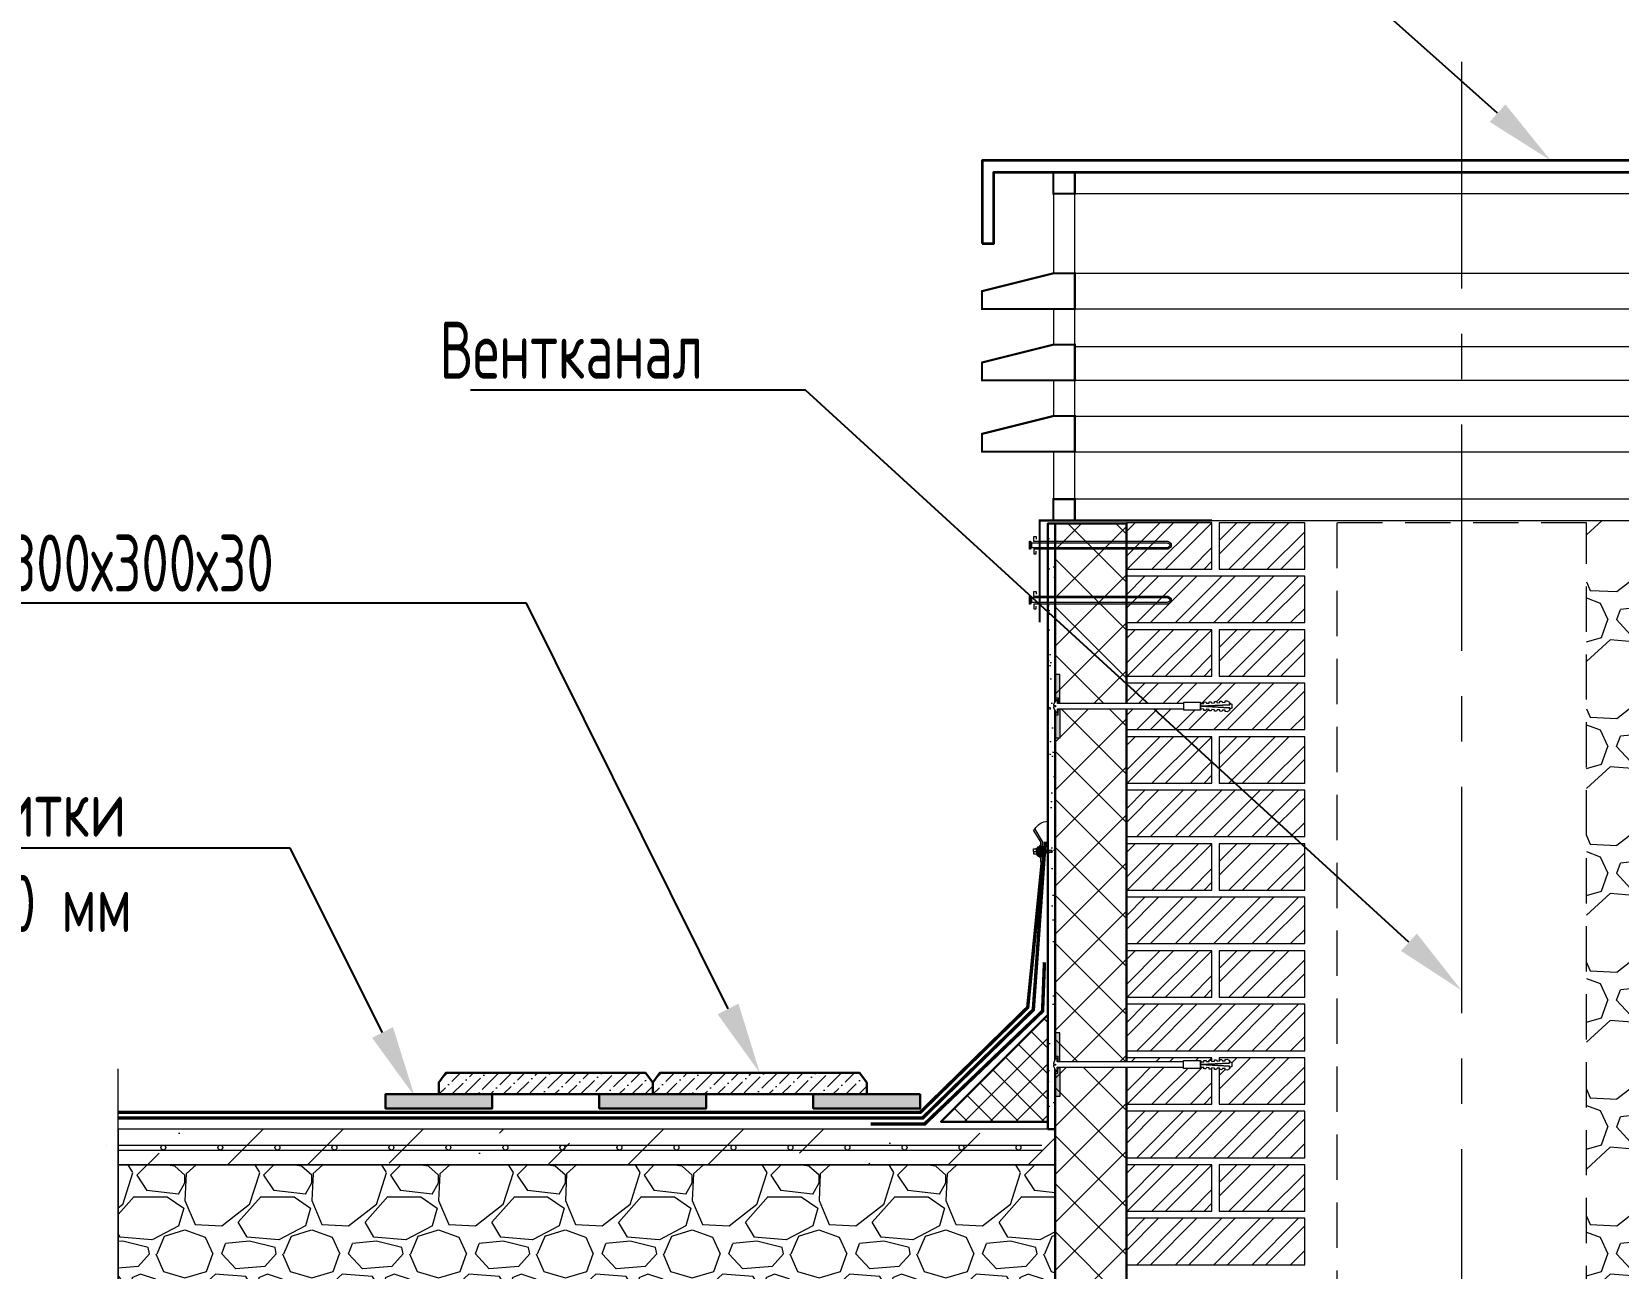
# Model space of a CAD drawing. Header units: millimetres. Extents: x -136099598 to 11807193, y 0 to 779331.
# Drawn here: x 837713 to 839937, y 372612 to 374345 of the extents above; entities that cross this region are included whole.
import ezdxf
from ezdxf import colors
from ezdxf.entities.mleader import LeaderData, LeaderLine
from ezdxf.math import Vec2, Vec3

# ---------------------------------------------------------------- set-up
doc = ezdxf.new("R2010")
doc.units = ezdxf.units.MM
doc.header["$MEASUREMENT"] = 0
doc.set_wipeout_variables(frame=1)
for name, pattern in [('DASHED2', [9.525, 6.35, -3.175]), ('HIDDEN', [6, 4, -2]), ('осеваяX2', [101.6, 63.5, -12.7, 12.7, -12.7])]:
    doc.linetypes.add(name, pattern=pattern)
doc.layers.get('0').update_dxf_attribs({"color": 250, "lineweight": 9})
for name, color, linetype, lineweight in [('_0', 250, 'Continuous', 9), ('TN-ГИДРОИЗОЛЯЦИЯ БИТУМАЯ ВЕРХНЯЯ', 32, 'Continuous', 15), ('TN-МЕТАЛЛ КОНСТРУКЦИИ', 162, 'Continuous', 35), ('АР_Тонкие', 250, 'Continuous', 5), ('Контуры', 7, 'Continuous', 9), ('Штриховка в сечении', 7, 'Continuous', 18)]:
    doc.layers.add(name, color=color, linetype=linetype, lineweight=lineweight)
doc.layers.add('ТХ', color=7, linetype='Continuous')
doc.styles.add('ISOCPEUR', font='isocpeur.ttf', dxfattribs={"width": 0.7})
pattern_1 = [(228.0127875, (445294.208, 4078516.236), (-1422.40000011, -1600.1999999), [23.920501, -2368.133855]), (184.969741, (445278.206, 4078498.456), (2133.599999156, 177.800010129), [41.04833, -4063.7834225]), (132.5104471, (445237.312, 4078494.9), (1778.00000075, -1955.799999317), [28.943706, -2865.430596]), (267.273689, (445167.97, 4078450.45), (177.800000372, 3555.999999981), [37.380316, -3700.65062]), (292.83365418, (445166.192, 4078413.112), (-889.000000074, 2133.599999969), [36.654359, -3628.786542]), (357.273689, (445180.416, 4078379.33), (-3555.999999981, 177.800000372), [37.380316, -3700.65062]), (37.69424047, (445217.754, 4078377.552), (-2311.399999898, -1778.000000133), [49.433556, -4893.918072]), (72.25532837, (445256.87, 4078407.778), (1244.600000335, 3911.599999894), [46.670366, -4620.367962]), (121.42956562, (445271.094, 4078452.228), (-1422.400000202, 2311.399999876), [37.50691, -3713.188199]), (175.2363583, (445251.536, 4078484.232), (1955.79999997, -177.80000031), [42.81993, -2098.1755865]), (222.3974378, (445208.864, 4078487.788), (-2133.599999932, -1955.8000000745), [55.375454, -5482.174076]), (138.81407483, (445343.992, 4078448.672), (-1244.599999925, 1066.80000009), [18.900318, -1871.139608]), (171.4692344, (445329.768, 4078461.118), (2311.400000062, -355.599999597), [35.957739, -3559.82473]), (225, (445294.21, 4078466.45), (-2e-14, -177.8), [25.144654, -226.302518]), (203.1985905, (445281.762, 4078487.788), (889.00000002, 355.59999994), [13.540892, -1340.543566]), (291.8014095, (445269.316, 4078482.454), (-177.80000004, 533.4), [19.149593, -938.332709]), (30.9637565, (445276.428, 4078464.674), (533.40000001, 355.59999998), [31.102376, -1005.640871]), (161.5650512, (445303.1, 4078480.676), (355.6, -177.8), [22.4901, -539.762868]), (16.38954033, (445166.192, 4078482.454), (1778, 533.4), [31.50616, -3119.117867]), (70.34617594, (445196.418, 4078491.344), (-711.200000065, -1955.799999977), [26.431926, -2616.7550975]), (293.1985905, (445303.098, 4078516.236), (-355.59999994, 889.00000002), [27.081607, -1327.002851]), (343.61045967, (445313.766, 4078491.344), (-1778.000000037, 533.399999876), [31.50616, -3119.117867]), (339.4439548, (445166.192, 4078372.218), (-889, 355.6), [30.382464, -1488.741402]), (294.7751406, (445194.64, 4078361.55), (-889.00000106, 1955.79999952), [25.457048, -2520.251537]), (66.8014095, (445304.876, 4078338.436), (355.59999994, 889.00000002), [27.081607, -1327.002851]), (17.35402464, (445315.544, 4078363.328), (-2311.399999954, -711.20000015), [29.804792, -2950.666319]), (69.4439548, (445217.754, 4078338.436), (-355.60000001, -889), [15.191232, -1503.932634]), (101.3099325, (445294.208, 4078338.436), (-177.8, 711.2), [9.066022, -897.5396475]), (165.9637565, (445292.43, 4078347.326), (533.4, -177.8), [36.654359, -696.433821]), (186.00900596, (445256.87, 4078356.216), (1777.99999999, 177.800000093), [33.96869, -3362.8955404]), (303.6900675, (445276.43, 4078448.67), (-177.8, 355.6), [25.642672, -615.424345]), (353.1572266, (445290.652, 4078427.336), (3022.600000019, -355.599999842), [44.768973, -4432.1206346]), (60.9453959, (445335.102, 4078422.002), (-711.20000002, -1244.59999999), [18.305577, -1812.257462]), (90, (445344, 4078438), (-177.8, 177.8), [10.668, -167.132]), (120.25643716, (445253.314, 4078361.55), (711.199999913, -1244.60000005), [24.700687, -2445.375854]), (48.0127875, (445240.868, 4078382.886), (1422.400000117, 1600.199999896), [47.841002, -2344.213354]), (0, (445272.87, 4078418.45), (177.8, 177.8), [46.228, -131.572]), (325.3048465, (445319.1, 4078418.446), (1778.000000674, -1244.599999038), [28.112669, -2783.152171]), (254.0546041, (445342.214, 4078402.444), (-177.79999999, -711.2), [25.888036, -1268.515503]), (207.64597536, (445335.102, 4078377.552), (-3378.200000124, -1777.999999764), [42.150157, -4172.87251]), (175.42607874, (445297.764, 4078357.994), (-2311.4, 177.8), [44.592062, -4414.609252])]
pattern_2 = [(45, (894954.603, 627489.98), (-26.9407684, 26.9407684), []), (45, (894954.603, 627509.03), (-26.9407684, 26.9407684), [])]
pattern_3 = [(45, (894954.603, 627639.98), (-26.9407684, 26.9407684), []), (45, (894954.603, 627659.03), (-26.9407684, 26.9407684), [])]
pattern_4 = [(45, (894954.603, 627789.98), (-26.9407684, 26.9407684), []), (45, (894954.603, 627809.03), (-26.9407684, 26.9407684), [])]
pattern_5 = [(45, (894954.603, 627939.98), (-26.9407684, 26.9407684), []), (45, (894954.603, 627959.03), (-26.9407684, 26.9407684), [])]
pattern_6 = [(45, (894954.603, 628089.98), (-26.9407684, 26.9407684), []), (45, (894954.603, 628109.03), (-26.9407684, 26.9407684), [])]
pattern_7 = [(45, (894954.603, 628239.98), (-26.9407684, 26.9407684), []), (45, (894954.603, 628259.03), (-26.9407684, 26.9407684), [])]
pattern_8 = [(45, (894954.603, 628389.98), (-26.9407684, 26.9407684), []), (45, (894954.603, 628409.03), (-26.9407684, 26.9407684), [])]

# ---------------------------------------------------------------- blocks, each defined once
blk = doc.blocks.new('*U1447')
blk.add_circle((0, 0), 3.45)
blk = doc.blocks.new('*U1446')
at = {"color": 0, "linetype": 'ByBlock', "lineweight": -2, "transparency": 16777216}
for p in [(0, 0), (79.9, 0), (159.9, 0), (239.8, 0), (319.7, 0), (399.6, 0), (479.6, 0), (559.5, 0), (639.4, 0)]:
    blk.add_blockref('*U1447', p, dxfattribs=at)
blk = doc.blocks.new('*U1449')
blk.add_circle((0, 0), 3.45)
blk = doc.blocks.new('*U1448')
at = {"color": 0, "linetype": 'ByBlock', "lineweight": -2, "transparency": 16777216}
for p in [(0, 0), (79.9, 0), (159.9, 0), (239.8, 0), (319.7, 0), (399.6, 0), (479.6, 0), (559.5, 0), (639.4, 0)]:
    blk.add_blockref('*U1449', p, dxfattribs=at)
blk = doc.blocks.new('УЗЕЛ общий')
at = {"layer": 'АР_Тонкие'}
ml = blk.add_multileader_mtext('Standard', dxfattribs=at)
ml.set_content('\\pxsm1,ql;Герметик', color=256, style='ISOCPEUR')
ml.set_leader_properties()
ml.build(insert=Vec2(0, 0))
ml.multileader.update_dxf_attribs({"text_left_attachment_type": 6, "text_right_attachment_type": 6, "dogleg_length": 100, "arrow_head_size": 13.71})
ctx = ml.context
ctx.base_point, ctx.char_height, ctx.arrow_head_size, ctx.landing_gap_size, ctx.plane_origin, ctx.plane_x_axis = Vec3(513.93, -789.01), 13.7109, 13.71, 1.37, Vec3(-822.15, -1577.03), Vec3(-1, 0)
ctx.left_attachment, ctx.right_attachment = 6, 6
notes = []
notes.append((ctx, [(1, (1, 1, 0), (519.42, -789.01), (-1, 0), 5.48, [(0, [(567.76, -890.5)], 0, [])])]))
ctx.mtext.insert, ctx.mtext.width, ctx.mtext.defined_height, ctx.mtext.flow_direction = Vec3(457.85, -771.19), 269.5573, 36.25, 5
ml = blk.add_multileader_mtext('Standard', dxfattribs=at)
ml.set_content('\\pxsm1,ql;Монтажная пена', color=256, style='ISOCPEUR')
ml.set_leader_properties()
ml.build(insert=Vec2(0, 0))
ml.multileader.update_dxf_attribs({"text_left_attachment_type": 6, "text_right_attachment_type": 6, "dogleg_length": 100, "arrow_head_size": 13.71})
ctx = ml.context
ctx.base_point, ctx.char_height, ctx.arrow_head_size, ctx.landing_gap_size, ctx.plane_origin, ctx.plane_x_axis = Vec3(510.29, -833.96), 13.7109, 13.71, 1.37, Vec3(-840.83, -1608.73), Vec3(-1, 0)
ctx.left_attachment, ctx.right_attachment = 6, 6
notes.append((ctx, [(1, (1, 1, 0), (515.78, -833.96), (-1, 0), 5.48, [(0, [(571.2, -930.36)], 0, [])])]))
ctx.mtext.insert, ctx.mtext.width, ctx.mtext.defined_height, ctx.mtext.flow_direction = Vec3(409.11, -817.51), 269.5573, 36.25, 5
ml = blk.add_multileader_mtext('Standard', dxfattribs=at)
ml.set_content('\\pxsm1,ql;Подоконная доска', color=256, style='ISOCPEUR')
ml.set_leader_properties()
ml.build(insert=Vec2(0, 0))
ml.multileader.update_dxf_attribs({"text_left_attachment_type": 6, "text_right_attachment_type": 6, "dogleg_length": 100, "arrow_head_size": 13.71})
ctx = ml.context
ctx.base_point, ctx.char_height, ctx.arrow_head_size, ctx.landing_gap_size, ctx.plane_origin, ctx.plane_x_axis = Vec3(296.69, -851.83), 13.7109, 13.71, 1.37, Vec3(-907.95, -1631.45), Vec3(-1, 0)
ctx.left_attachment, ctx.right_attachment = 6, 6
notes.append((ctx, [(1, (1, 1, 0), (302.17, -851.83), (-1, 0), 5.48, [(0, [(457.85, -895.69)], 0, [])])]))
ctx.mtext.insert, ctx.mtext.width, ctx.mtext.defined_height, ctx.mtext.flow_direction = Vec3(188.78, -835.38), 269.5573, 36.25, 5
for ctx, leaders in notes:
    for number, flags, end, landing, length, lines in leaders:
        leader = LeaderData()
        leader.index, (leader.has_last_leader_line, leader.has_dogleg_vector, leader.attachment_direction) = number, flags
        leader.last_leader_point, leader.dogleg_vector, leader.dogleg_length = Vec3(end), Vec3(landing), length
        for number, points, colour, breaks in lines:
            line = LeaderLine()
            line.index, line.vertices, line.color, line.breaks = number, Vec3.list(points), colors.encode_raw_color(colour), breaks
            leader.lines.append(line)
        ctx.leaders.append(leader)

msp = doc.modelspace()

# ---------------------------------------------------------------- hatches: boundary and pattern name
h = msp.add_hatch()
h.set_pattern_fill('NET', color=256, scale=15, angle=45)
h.set_pattern_definition([(45, (445166.19, 4078338.436), (-33.67596045, 33.67596045), []), (135, (445166.19, 4078338.436), (-33.67596045, -33.67596045), [])])
h.paths.add_polyline_path([(839247.515, 372306.687), (839247.515, 373655.769), (839147.515, 373655.769), (839147.515, 372306.687)])
h = msp.add_hatch()
h.set_pattern_fill('STEEL', color=256, scale=12)
h.set_pattern_definition(pattern_8)
h.paths.add_polyline_path([(839367.515, 373591.687), (839367.515, 373656.687), (839247.515, 373656.687), (839247.515, 373591.687)])
h = msp.add_hatch()
h.set_pattern_fill('STEEL', color=256, scale=12)
h.set_pattern_definition(pattern_8)
h.paths.add_polyline_path([(839497.515, 373591.687), (839497.515, 373656.687), (839377.515, 373656.687), (839377.515, 373591.687)])
h = msp.add_hatch()
h.set_pattern_fill('STEEL', color=256, scale=12)
h.set_pattern_definition([(45, (894954.603, 628389.98), (-26.9407684, 26.9407684), []), (45, (894954.603, 628409.03), (-26.9407684, 26.9407684), [])])
h.paths.add_polyline_path([(839497.515, 373516.687), (839497.515, 373581.687), (839247.515, 373581.687), (839247.515, 373516.687)])
h = msp.add_hatch()
h.set_pattern_fill('STEEL', color=256, scale=12)
h.set_pattern_definition(pattern_7)
h.paths.add_polyline_path([(839367.515, 373441.687), (839367.515, 373506.687), (839247.515, 373506.687), (839247.515, 373441.687)])
h = msp.add_hatch()
h.set_pattern_fill('STEEL', color=256, scale=12)
h.set_pattern_definition(pattern_7)
h.paths.add_polyline_path([(839497.515, 373441.687), (839497.515, 373506.687), (839377.515, 373506.687), (839377.515, 373441.687)])
h = msp.add_hatch()
h.set_pattern_fill('STEEL', color=256, scale=12)
h.set_pattern_definition([(45, (894954.603, 628239.98), (-26.9407684, 26.9407684), []), (45, (894954.603, 628259.03), (-26.9407684, 26.9407684), [])])
h.paths.add_polyline_path([(839497.515, 373366.687), (839497.515, 373431.687), (839247.515, 373431.687), (839247.515, 373366.687)])
h = msp.add_hatch()
h.set_pattern_fill('STEEL', color=256, scale=12)
h.set_pattern_definition(pattern_6)
h.paths.add_polyline_path([(839367.515, 373291.687), (839367.515, 373356.687), (839247.515, 373356.687), (839247.515, 373291.687)])
h = msp.add_hatch()
h.set_pattern_fill('STEEL', color=256, scale=12)
h.set_pattern_definition(pattern_6)
h.paths.add_polyline_path([(839497.515, 373291.687), (839497.515, 373356.687), (839377.515, 373356.687), (839377.515, 373291.687)])
h = msp.add_hatch()
h.set_pattern_fill('STEEL', color=256, scale=12)
h.set_pattern_definition([(45, (894954.603, 628089.98), (-26.9407684, 26.9407684), []), (45, (894954.603, 628109.03), (-26.9407684, 26.9407684), [])])
h.paths.add_polyline_path([(839497.515, 373216.687), (839497.515, 373281.687), (839247.515, 373281.687), (839247.515, 373216.687)])
h = msp.add_hatch()
h.set_pattern_fill('STEEL', color=256, scale=12)
h.set_pattern_definition(pattern_5)
h.paths.add_polyline_path([(839367.515, 373141.687), (839367.515, 373206.687), (839247.515, 373206.687), (839247.515, 373141.687)])
h = msp.add_hatch()
h.set_pattern_fill('STEEL', color=256, scale=12)
h.set_pattern_definition(pattern_5)
h.paths.add_polyline_path([(839497.515, 373141.687), (839497.515, 373206.687), (839377.515, 373206.687), (839377.515, 373141.687)])
h = msp.add_hatch()
h.set_pattern_fill('STEEL', color=256, scale=12)
h.set_pattern_definition([(45, (894954.603, 627939.98), (-26.9407684, 26.9407684), []), (45, (894954.603, 627959.03), (-26.9407684, 26.9407684), [])])
h.paths.add_polyline_path([(839497.515, 373066.687), (839497.515, 373131.687), (839247.515, 373131.687), (839247.515, 373066.687)])
h = msp.add_hatch()
h.set_pattern_fill('STEEL', color=256, scale=12)
h.set_pattern_definition(pattern_4)
h.paths.add_polyline_path([(839367.515, 372991.687), (839367.515, 373056.687), (839247.515, 373056.687), (839247.515, 372991.687)])
h = msp.add_hatch()
h.set_pattern_fill('STEEL', color=256, scale=12)
h.set_pattern_definition(pattern_4)
h.paths.add_polyline_path([(839497.515, 372991.687), (839497.515, 373056.687), (839377.515, 373056.687), (839377.515, 372991.687)])
h = msp.add_hatch()
h.set_pattern_fill('STEEL', color=256, scale=12)
h.set_pattern_definition([(45, (894954.603, 627789.98), (-26.9407684, 26.9407684), []), (45, (894954.603, 627809.03), (-26.9407684, 26.9407684), [])])
h.paths.add_polyline_path([(839497.515, 372916.687), (839497.515, 372981.687), (839247.515, 372981.687), (839247.515, 372916.687)])
h = msp.add_hatch()
h.set_pattern_fill('ANSI37', color=256, scale=8, style=0)
h.set_pattern_definition([(45, (681167.69, 278580.59), (-17.9605122, 17.9605122), []), (135, (681167.69, 278580.59), (-17.9605122, -17.9605122), [])])
h.paths.add_polyline_path([(838987.511, 372816.98), (839137.511, 372966.98), (839137.511, 372816.98)])
h = msp.add_hatch()
h.set_pattern_fill('STEEL', color=256, scale=12)
h.set_pattern_definition(pattern_3)
h.paths.add_polyline_path([(839367.515, 372841.687), (839367.515, 372906.687), (839247.515, 372906.687), (839247.515, 372841.687)])
h = msp.add_hatch()
h.set_pattern_fill('STEEL', color=256, scale=12)
h.set_pattern_definition(pattern_3)
h.paths.add_polyline_path([(839497.515, 372841.687), (839497.515, 372906.687), (839377.515, 372906.687), (839377.515, 372841.687)])
h = msp.add_hatch()
h.set_pattern_fill('ANSI36', color=256, scale=4, angle=359.763727)
h.set_pattern_definition([(44.763727, (888697.783, 620756.442), (6.8369733, 24.6677202), [31.75, -6.35, 0, -6.35])])
h.paths.add_polyline_path([(838583.494, 372872.294), (838573.494, 372885.635), (838293.494, 372885.635), (838283.494, 372872.294), (838283.494, 372855.635), (838583.494, 372855.635)])
h = msp.add_hatch()
h.set_pattern_fill('ANSI36', color=256, scale=4, angle=359.763727)
h.set_pattern_definition([(44.763727, (888997.783, 620756.442), (6.8369733, 24.6677202), [31.75, -6.35, 0, -6.35])])
h.paths.add_polyline_path([(838883.494, 372872.294), (838873.494, 372885.635), (838593.494, 372885.635), (838583.494, 372872.294), (838583.494, 372855.635), (838883.494, 372855.635)])
h = msp.add_hatch(color=253)
h.dxf.hatch_style = 1
h.paths.add_polyline_path([(838208.494, 372855.635), (838208.494, 372835.635), (838358.494, 372835.635), (838358.494, 372855.635)])
h = msp.add_hatch(color=253)
h.dxf.hatch_style = 1
h.paths.add_polyline_path([(838508.494, 372855.635), (838508.494, 372835.635), (838658.494, 372835.635), (838658.494, 372855.635)])
h = msp.add_hatch(color=253)
h.dxf.hatch_style = 1
h.paths.add_polyline_path([(838808.494, 372855.635), (838808.494, 372835.635), (838958.494, 372835.635), (838958.494, 372855.635)])
h = msp.add_hatch()
h.set_pattern_fill('STEEL', color=256, scale=12)
h.set_pattern_definition([(45, (894954.603, 627639.98), (-26.9407684, 26.9407684), []), (45, (894954.603, 627659.03), (-26.9407684, 26.9407684), [])])
h.paths.add_polyline_path([(839497.515, 372766.687), (839497.515, 372831.687), (839247.515, 372831.687), (839247.515, 372766.687)])
h = msp.add_hatch()
h.set_pattern_fill('STEEL', color=256, scale=12)
h.set_pattern_definition(pattern_2)
h.paths.add_polyline_path([(839367.515, 372691.687), (839367.515, 372756.687), (839247.515, 372756.687), (839247.515, 372691.687)])
h = msp.add_hatch()
h.set_pattern_fill('STEEL', color=256, scale=12)
h.set_pattern_definition(pattern_2)
h.paths.add_polyline_path([(839497.515, 372691.687), (839497.515, 372756.687), (839377.515, 372756.687), (839377.515, 372691.687)])
h = msp.add_hatch()
h.set_pattern_fill('STEEL', color=256, scale=12)
h.set_pattern_definition(pattern_2)
h.paths.add_polyline_path([(839497.515, 372616.687), (839497.515, 372681.687), (839247.515, 372681.687), (839247.515, 372616.687)])
at = {"layer": 'Штриховка в сечении', "ltscale": 3, "transparency": 33554636}
h = msp.add_hatch(dxfattribs=at)
h.set_pattern_fill('AR-SAND', color=256, scale=0.7)
h.set_pattern_definition([(37.5, (231421.297, 359125.962), (-1.1200219, 34.2589266), [0, -27.0256, 0, -30.226, 0, -28.8925]), (7.5, (231421.297, 359125.96), (31.4666298, 50.177757), [0, -14.5796, 0, -24.3586, 0, -9.3345]), (327.5, (231399.428, 359125.962), (55.3694659, 0.100603), [0, -8.89, 0, -32.004, 0, -41.783]), (317.5, (231399.43, 359125.96), (53.4489517, 15.6050526), [0, -4.445, 0, -20.9804, 0, -24.003])])
h.paths.add_polyline_path([(839137.515, 373655.769), (839137.515, 372806.687), (839147.515, 372806.687), (839147.515, 373655.769)])
at = {"layer": 'Штриховка в сечении', "lineweight": 5, "transparency": 33554636}
h = msp.add_hatch(dxfattribs=at)
h.set_pattern_fill('GRAVEL', color=256, scale=7)
h.set_pattern_definition(pattern_1)
h.paths.add_polyline_path([(839892.559, 372306.687), (840290.434, 372306.687), (840290.434, 373659.768), (839892.559, 373659.768)])
at = {"layer": 'Штриховка в сечении', "transparency": 33554636}
h = msp.add_hatch(dxfattribs=at)
h.set_pattern_fill('ANSI36', color=256, scale=25)
h.set_pattern_definition([(45, (818387.24, 476073.98), (42.09495, 154.34815), [198.4375, -39.6875, 0, -39.6875])])
h.paths.add_polyline_path([(839147.515, 372756.687), (839147.515, 372806.687), (837834.119, 372806.687), (837834.119, 372756.687)])
at = {"layer": 'Штриховка в сечении', "lineweight": 5, "transparency": 33554636}
h = msp.add_hatch(dxfattribs=at)
h.set_pattern_fill('GRAVEL', color=256, scale=7)
h.set_pattern_definition(pattern_1)
h.paths.add_polyline_path([(839147.515, 372556.687), (839147.515, 372756.687), (837834.119, 372756.687), (837834.119, 372556.687)])

# ---------------------------------------------------------------- linework, layer by layer
for p, q in [((839112.826, 373630.795), (839112.826, 373619.595)), ((839112.826, 373553.848), (839112.826, 373542.648)), ((839122.318, 373199.396), (839123.324, 373202.646)), ((839123.824, 373202.646), (839123.324, 373202.646)), ((839123.324, 373202.646), (839123.324, 373189.146)), ((839123.824, 373202.646), (839123.824, 373189.146)), ((839123.824, 373202.446), (839125.824, 373202.446)), ((839123.824, 373202.446), (839125.824, 373202.446)), ((839125.824, 373203.586), (839125.824, 373188.207)), ((839127.48, 373203.6), (839127.48, 373188.221)), ((839117.324, 373195.896), (839117.324, 373199.396)), ((839117.324, 373199.396), (839121.324, 373199.396)), ((839117.324, 373195.896), (839117.324, 373192.396)), ((839117.324, 373195.896), (839121.324, 373195.896)), ((839117.324, 373192.396), (839120.408, 373192.396)), ((839117.324, 373192.396), (839121.324, 373192.396)), ((839117.324, 373192.396), (839121.324, 373192.396)), ((839121.324, 373195.896), (839121.324, 373200.396)), ((839121.324, 373200.396), (839122.322, 373200.396)), ((839121.324, 373195.896), (839121.324, 373191.396)), ((839121.324, 373191.396), (839122.285, 373191.392)), ((839122.324, 373200.396), (839122.284, 373191.392)), ((839122.289, 373192.396), (839123.324, 373189.146)), ((839123.824, 373189.146), (839123.324, 373189.146)), ((839123.824, 373189.346), (839125.824, 373189.346)), ((839128.546, 373197.396), (839127.48, 373197.396)), ((839127.827, 373194.396), (839127.48, 373194.396)), ((839129.442, 373198.292), (839127.827, 373193.505)), ((839128.546, 373197.396), (839127.827, 373194.396)), ((839127.827, 373193.505), (839128.718, 373194.396)), ((839127.827, 373193.505), (839127.827, 373194.396)), ((839129.442, 373198.292), (839128.546, 373197.396)), ((839129.442, 373197.396), (839128.718, 373194.396)), ((839130.027, 373194.396), (839128.718, 373194.396)), ((839129.442, 373198.292), (839129.442, 373197.396)), ((839130.746, 373197.396), (839129.442, 373197.396)), ((839131.642, 373198.292), (839130.027, 373193.505)), ((839130.746, 373197.396), (839130.027, 373194.396)), ((839130.027, 373193.505), (839130.918, 373194.396)), ((839130.027, 373193.505), (839130.027, 373194.396)), ((839131.642, 373198.292), (839130.746, 373197.396)), ((839131.642, 373197.396), (839130.918, 373194.396)), ((839132.227, 373194.396), (839130.918, 373194.396)), ((839131.642, 373198.292), (839131.642, 373197.396)), ((839132.946, 373197.396), (839131.642, 373197.396)), ((839133.842, 373198.292), (839132.227, 373193.505)), ((839132.946, 373197.396), (839132.227, 373194.396)), ((839132.227, 373193.505), (839133.118, 373194.396)), ((839132.227, 373193.505), (839132.227, 373194.396)), ((839133.842, 373198.292), (839132.946, 373197.396)), ((839133.842, 373197.396), (839133.118, 373194.396)), ((839134.427, 373194.396), (839133.118, 373194.396)), ((839133.842, 373198.292), (839133.842, 373197.396)), ((839135.146, 373197.396), (839133.842, 373197.396)), ((839136.042, 373198.292), (839134.427, 373193.505)), ((839135.146, 373197.396), (839134.427, 373194.396)), ((839134.427, 373193.505), (839135.318, 373194.396)), ((839134.427, 373193.505), (839134.427, 373194.396)), ((839136.042, 373198.292), (839135.146, 373197.396)), ((839136.042, 373197.396), (839135.318, 373194.396)), ((839136.627, 373194.396), (839135.318, 373194.396)), ((839136.042, 373198.292), (839136.042, 373197.396)), ((839142.942, 373197.396), (839136.042, 373197.396)), ((839137.364, 373195.689), (839136.627, 373193.505)), ((839137.364, 373195.689), (839136.627, 373194.396)), ((839136.627, 373193.505), (839137.518, 373194.396)), ((839136.627, 373193.505), (839136.627, 373194.396)), ((839137.364, 373195.689), (839137.518, 373194.396)), ((839142.942, 373194.396), (839137.518, 373194.396)), ((839137.742, 373195.689), (839138.942, 373196.396)), ((839138.942, 373194.396), (839137.742, 373195.689)), ((839138.942, 373197.396), (839138.942, 373196.396)), ((839142.93, 373196.895), (839138.942, 373196.396)), ((839142.942, 373197.396), (839142.93, 373196.895)), ((839142.93, 373196.895), (839143.942, 373195.896)), ((839143.942, 373195.896), (839142.942, 373197.396)), ((839142.942, 373194.396), (839143.942, 373195.896))]:
    msp.add_line(p, q)
at = {"ltscale": 3, "const_width": 3}
for points in [[(839175.196, 374118.1), (839145.196, 374118.1), (839145.196, 374148.1), (839175.196, 374148.1)], [(839175.196, 374006.325), (839145.196, 374006.325), (839045.196, 373981.325), (839045.196, 373956.325), (839175.196, 373956.325)], [(839175.196, 373906.325), (839145.196, 373906.325), (839045.196, 373881.325), (839045.196, 373856.325), (839175.196, 373856.325)], [(839175.196, 373806.325), (839145.196, 373806.325), (839045.196, 373781.325), (839045.196, 373756.325), (839175.196, 373756.325)], [(839175.196, 373659.768), (839145.196, 373659.768), (839145.196, 373689.768), (839175.196, 373689.768)]]:
    msp.add_lwpolyline(points, close=True, dxfattribs=at)
at = {"ltscale": 3}
for points in [[(839145.196, 374148.1), (839145.196, 374118.1), (840608.907, 374118.1), (840608.907, 374148.1)], [(839175.196, 374118.1), (839145.196, 374118.1), (839145.196, 374006.325), (839175.196, 374006.325)], [(839175.196, 373956.325), (839145.196, 373956.325), (839145.196, 373906.325), (839175.196, 373906.325)], [(839175.196, 373856.325), (839145.196, 373856.325), (839145.196, 373806.325), (839175.196, 373806.325)], [(839175.196, 373756.325), (839145.196, 373756.325), (839145.196, 373689.768), (839175.196, 373689.768)], [(839145.196, 373689.768), (839145.196, 373659.768), (840608.907, 373659.768), (840608.907, 373689.768)]]:
    msp.add_lwpolyline(points, close=True, dxfattribs=at)
for points in [[(839175.196, 374006.325), (840608.907, 374006.325)], [(839175.196, 373956.325), (840608.907, 373956.325)], [(839175.196, 373903.934), (840608.907, 373903.934)], [(839175.196, 373856.325), (840608.907, 373856.325)], [(839175.196, 373806.325), (840608.907, 373806.325)], [(839175.196, 373756.325), (840608.907, 373756.325)], [(839117.648, 373630.195), (839117.648, 373637.22), (839121.023, 373637.22), (839121.023, 373633.707)], [(839117.648, 373620.195), (839117.648, 373613.17), (839121.023, 373613.17), (839121.023, 373616.682)], [(839117.648, 373553.248), (839117.648, 373560.273), (839121.023, 373560.273), (839121.023, 373556.761)], [(839117.648, 373543.248), (839117.648, 373536.223), (839121.023, 373536.223), (839121.023, 373539.736)]]:
    msp.add_lwpolyline(points, dxfattribs=at)
at = {"lineweight": 30, "ltscale": 3}
msp.add_lwpolyline([(839147.515, 373655.769), (839137.515, 373655.769), (839137.515, 372806.687), (839147.515, 372806.687)], close=True, dxfattribs=at)
for points in [[(839367.515, 373656.687), (839247.515, 373656.687), (839247.515, 373591.687), (839367.515, 373591.687)], [(839497.515, 373656.687), (839377.515, 373656.687), (839377.515, 373591.687), (839497.515, 373591.687)], [(839111.642, 373619.595), (839111.642, 373630.795), (839112.826, 373630.795), (839114.642, 373628.195), (839114.642, 373622.195), (839112.826, 373619.595)], [(839497.515, 373581.687), (839247.515, 373581.687), (839247.515, 373516.687), (839497.515, 373516.687)], [(839111.642, 373542.648), (839111.642, 373553.848), (839112.826, 373553.848), (839114.642, 373551.248), (839114.642, 373545.248), (839112.826, 373542.648)], [(839367.515, 373506.687), (839247.515, 373506.687), (839247.515, 373441.687), (839367.515, 373441.687)], [(839497.515, 373506.687), (839377.515, 373506.687), (839377.515, 373441.687), (839497.515, 373441.687)], [(839497.515, 373431.687), (839247.515, 373431.687), (839247.515, 373366.687), (839497.515, 373366.687)], [(839367.515, 373356.687), (839247.515, 373356.687), (839247.515, 373291.687), (839367.515, 373291.687)], [(839497.515, 373356.687), (839377.515, 373356.687), (839377.515, 373291.687), (839497.515, 373291.687)], [(839497.515, 373281.687), (839247.515, 373281.687), (839247.515, 373216.687), (839497.515, 373216.687)], [(839118.956, 373227.009), (839129.48, 373209.899), (839129.48, 373181.402), (839127.48, 373181.402), (839127.48, 373209.337), (839117.252, 373225.961)], [(839367.515, 373206.687), (839247.515, 373206.687), (839247.515, 373141.687), (839367.515, 373141.687)], [(839497.515, 373206.687), (839377.515, 373206.687), (839377.515, 373141.687), (839497.515, 373141.687)], [(839497.515, 373131.687), (839247.515, 373131.687), (839247.515, 373066.687), (839497.515, 373066.687)], [(839367.515, 373056.687), (839247.515, 373056.687), (839247.515, 372991.687), (839367.515, 372991.687)], [(839497.515, 373056.687), (839377.515, 373056.687), (839377.515, 372991.687), (839497.515, 372991.687)], [(839497.515, 372981.687), (839247.515, 372981.687), (839247.515, 372916.687), (839497.515, 372916.687)], [(839367.515, 372906.687), (839247.515, 372906.687), (839247.515, 372841.687), (839367.515, 372841.687)], [(839497.515, 372906.687), (839377.515, 372906.687), (839377.515, 372841.687), (839497.515, 372841.687)], [(839497.515, 372831.687), (839247.515, 372831.687), (839247.515, 372766.687), (839497.515, 372766.687)], [(839367.515, 372756.687), (839247.515, 372756.687), (839247.515, 372691.687), (839367.515, 372691.687)], [(839497.515, 372756.687), (839377.515, 372756.687), (839377.515, 372691.687), (839497.515, 372691.687)], [(839497.515, 372681.687), (839247.515, 372681.687), (839247.515, 372616.687), (839497.515, 372616.687)]]:
    msp.add_lwpolyline(points, close=True)
at = {"linetype": 'DASHED2', "ltscale": 10}
msp.add_lwpolyline([(839892.559, 373656.405), (839542.471, 373656.405), (839542.471, 371598.986), (839892.559, 371598.986)], close=True, dxfattribs=at)
for points in [[(839114.642, 373622.195), (839305.171, 373622.195), (839308.679, 373624.312), (839308.679, 373626.078), (839305.171, 373628.195), (839114.642, 373628.195)], [(839117.648, 373620.195), (839305.728, 373620.195), (839310.679, 373623.183), (839310.679, 373627.207), (839305.728, 373630.195), (839117.648, 373630.195)], [(839114.642, 373545.248), (839305.171, 373545.248), (839308.679, 373547.365), (839308.679, 373549.131), (839305.171, 373551.248), (839114.642, 373551.248)], [(839117.648, 373543.248), (839305.728, 373543.248), (839310.679, 373546.236), (839310.679, 373550.26), (839305.728, 373553.248), (839117.648, 373553.248)], [(837817.352, 372784.319), (837817.352, 372784.319)], [(837834.119, 372784.319), (838459.081, 372784.314)], [(838456.865, 372784.319), (839129.169, 372784.319)], [(837834.119, 372777.421), (838489.707, 372777.421)], [(838456.865, 372777.421), (839129.219, 372777.421)]]:
    msp.add_lwpolyline(points)
msp.add_lwpolyline([(839118.956, 373227.009, -0.26293373), (839137.515, 373238.305)], format="xyb")
at = {"lineweight": 30}
for points in [[(839137.511, 372966.98), (839137.511, 372816.98), (838987.511, 372816.98)], [(838573.494, 372885.635), (838293.494, 372885.635), (838283.494, 372872.294), (838283.494, 372855.635), (838583.494, 372855.635), (838583.494, 372872.294)], [(838873.494, 372885.635), (838593.494, 372885.635), (838583.494, 372872.294), (838583.494, 372855.635), (838883.494, 372855.635), (838883.494, 372872.294)], [(838358.494, 372855.635), (838208.494, 372855.635), (838208.494, 372835.635), (838358.494, 372835.635)], [(838658.494, 372855.635), (838508.494, 372855.635), (838508.494, 372835.635), (838658.494, 372835.635)], [(838958.494, 372855.635), (838808.494, 372855.635), (838808.494, 372835.635), (838958.494, 372835.635)]]:
    msp.add_lwpolyline(points, close=True, dxfattribs=at)
at = {"ltscale": 100}
for centre, start, end in [((839126.653, 373203.51), 6.231414, 174.76196), ((839126.652, 373188.29), 185.734727, 354.265273)]:
    msp.add_arc(centre, 0.833, start, end, dxfattribs=at)
msp.add_arc((839135.61, 373214.586), 20.463, 279.371154, 294.027335)
at = {"layer": 'TN-ГИДРОИЗОЛЯЦИЯ БИТУМАЯ ВЕРХНЯЯ', "color": 0, "linetype": 'HIDDEN', "ltscale": 10, "const_width": 4.788}
for points in [[(837834.119, 372822.375), (838961.89, 372822.375), (839117.023, 372973.974), (839133.652, 373209.659)], [(837834.119, 372830.266), (838958.675, 372830.266), (839109.186, 372977.349), (839129.48, 373181.402)], [(838888.858, 372813.733), (838964.464, 372813.733), (839130.007, 372972.126), (839132.626, 373040.698)]]:
    msp.add_lwpolyline(points, dxfattribs=at)
at = {"layer": 'TN-МЕТАЛЛ КОНСТРУКЦИИ', "color": 0}
msp.add_lwpolyline([(839045.196, 374048.165), (839061.461, 374048.165), (839061.461, 374148.1), (840723.892, 374148.1), (840723.892, 374048.165), (840740.157, 374048.165), (840740.157, 374164.365), (839045.196, 374164.365)], close=True, dxfattribs=at)
at = {"layer": 'TN-МЕТАЛЛ КОНСТРУКЦИИ', "color": 0, "const_width": 3}
msp.add_lwpolyline([(839126.057, 373516.879), (839126.057, 373659.768), (839367.516, 373659.768)], dxfattribs=at)
at = {"layer": 'Контуры'}
msp.add_lwpolyline([(837834.119, 371598.986), (837834.119, 371869.916), (837913.378, 371869.916), (837750.146, 371961.001), (837834.119, 371961.001), (837834.119, 372891.419)], dxfattribs=at)
at = {"layer": 'ТХ', "color": 18, "linetype": 'осеваяX2', "lineweight": 5, "ltscale": 5, "true_color": 0x000000}
msp.add_line((839717.458, 374302.62), (839717.525, 371699.701), dxfattribs=at)
at = {"layer": 'Штриховка в сечении', "lineweight": 30}
msp.add_lwpolyline([(839247.515, 372306.687), (839247.515, 373655.769), (839147.515, 373655.769), (839147.515, 372306.687)], close=True, dxfattribs=at)
at = {"layer": 'Штриховка в сечении'}
for points in [[(839147.515, 372806.687), (837834.119, 372806.687), (837834.119, 372756.687), (839147.515, 372756.687)], [(839147.515, 372756.687), (837834.119, 372756.687), (837834.119, 372556.687), (839147.515, 372556.687)]]:
    msp.add_lwpolyline(points, close=True, dxfattribs=at)

# ---------------------------------------------------------------- block references
for name, p in [('*U1448', (837897.279, 372780.87)), ('*U1446', (838456.865, 372780.87))]:
    msp.add_blockref(name, p)
at = {"layer": '_0', "xscale": 18.233658215449, "yscale": 18.233658215449, "zscale": 18.233658215449}
msp.add_blockref('УЗЕЛ общий', (794076.627, 388966.184), dxfattribs=at)

# ---------------------------------------------------------------- leaders
ml = msp.add_multileader_mtext('Standard')
ml.set_content('Колпак на шахту', color=256, style='ISOCPEUR')
ml.set_leader_properties()
ml.build(insert=Vec2(0, 0))
ml.multileader.update_dxf_attribs({"text_left_attachment_type": 5, "text_right_attachment_type": 6, "dogleg_length": 60.192, "arrow_head_size": 100})
ctx = ml.context
ctx.base_point, ctx.char_height, ctx.arrow_head_size, ctx.landing_gap_size, ctx.plane_origin = Vec3(838898.899, 374400.393), 80, 100, 4, Vec3(842113.481, 379887.399)
ctx.left_attachment, ctx.right_attachment = 5, 6
notes = []
notes.append((ctx, [(1, (1, 1, 0), (839577.491, 374400.393), (-1, 0), 60.192, [(0, [(839842.677, 374164.365)], 0, [])])]))
ctx.mtext.insert, ctx.mtext.width, ctx.mtext.defined_height, ctx.mtext.flow_direction = Vec3(838772.099, 374504.393), 1599.42902, 136.898, 5
ml = msp.add_multileader_mtext('Standard')
ml.set_content('Вентканал', color=256, style='ISOCPEUR')
ml.set_leader_properties()
ml.build(insert=Vec2(0, 0))
ml.multileader.update_dxf_attribs({"text_left_attachment_type": 5, "text_right_attachment_type": 6, "dogleg_length": 60.192, "arrow_head_size": 100})
ctx = ml.context
ctx.base_point, ctx.char_height, ctx.arrow_head_size, ctx.landing_gap_size, ctx.plane_origin = Vec3(838359.841, 373842.671), 80, 100, 4, Vec3(842942.209, 378294.27)
ctx.left_attachment, ctx.right_attachment = 5, 6
notes.append((ctx, [(1, (1, 1, 0), (838797.633, 373842.671), (-1, 0), 60.192, [(0, [(839717.492, 373001.161)], 0, [])])]))
ctx.mtext.insert, ctx.mtext.width, ctx.mtext.defined_height, ctx.mtext.flow_direction = Vec3(838284.641, 373938.671), 2829.79618, 136.898, 5
for ctx, leaders in notes:
    for number, flags, end, landing, length, lines in leaders:
        leader = LeaderData()
        leader.index, (leader.has_last_leader_line, leader.has_dogleg_vector, leader.attachment_direction) = number, flags
        leader.last_leader_point, leader.dogleg_vector, leader.dogleg_length = Vec3(end), Vec3(landing), length
        for number, points, colour, breaks in lines:
            line = LeaderLine()
            line.index, line.vertices, line.color, line.breaks = number, Vec3.list(points), colors.encode_raw_color(colour), breaks
            leader.lines.append(line)
        ctx.leaders.append(leader)

# ---------------------------------------------------------------- next in the draw order: wipeouts: each hides what was drawn before it
at = {"lineweight": 0}
for points in [[(839331.73, 373399.437), (839327.985, 373395.692), (839150.751, 373395.692), (839150.751, 373390.342), (839149.859, 373390.342), (839148.021, 373392.21), (839146.767, 373394.323), (839145.513, 373397.505), (839145.4, 373398.546), (839148.076, 373398.546), (839148.076, 373400.329), (839145.4, 373400.329), (839145.513, 373401.37), (839146.767, 373404.552), (839148.021, 373406.665), (839149.859, 373408.533), (839150.751, 373408.533), (839150.751, 373403.183), (839327.985, 373403.183)], [(839331.571, 372897.105), (839327.826, 372893.359), (839150.592, 372893.359), (839150.592, 372888.009), (839149.7, 372888.009), (839147.862, 372889.877), (839146.608, 372891.99), (839145.354, 372895.172), (839145.241, 372896.213), (839147.917, 372896.213), (839147.917, 372897.996), (839145.241, 372897.996), (839145.354, 372899.037), (839146.608, 372902.22), (839147.862, 372904.332), (839149.7, 372906.2), (839150.592, 372906.2), (839150.592, 372900.85), (839327.826, 372900.85)]]:
    msp.add_wipeout(points, dxfattribs=at)

# ---------------------------------------------------------------- next in the draw order: hatches: boundary and pattern name
h = msp.add_hatch(color=256)
h.paths.add_polyline_path([(839147.184, 373444.024), (839154.318, 373444.024), (839154.318, 373404.075), (839151.643, 373404.075), (839151.643, 373411.208), (839147.184, 373411.208)])
h.paths.add_polyline_path([(839147.184, 373387.666), (839151.643, 373387.666), (839151.643, 373394.8), (839154.318, 373394.8), (839154.318, 373354.85), (839147.184, 373354.85)])
h = msp.add_hatch(color=256)
h.paths.add_polyline_path([(839147.025, 372941.692), (839154.159, 372941.692), (839154.159, 372901.742), (839151.484, 372901.742), (839151.484, 372908.876), (839147.025, 372908.876)])
h.paths.add_polyline_path([(839147.025, 372885.334), (839151.484, 372885.334), (839151.484, 372892.468), (839154.159, 372892.468), (839154.159, 372852.518), (839147.025, 372852.518)])

# ---------------------------------------------------------------- next in the draw order: linework, layer by layer
for points in [[(839151.643, 373404.075), (839154.318, 373404.075), (839154.318, 373444.024), (839147.184, 373444.024), (839147.184, 373411.208), (839151.643, 373411.208)], [(839151.643, 373394.8), (839154.318, 373394.8), (839154.318, 373354.85), (839147.184, 373354.85), (839147.184, 373387.666), (839151.643, 373387.666)], [(839151.484, 372901.742), (839154.159, 372901.742), (839154.159, 372941.692), (839147.025, 372941.692), (839147.025, 372908.876), (839151.484, 372908.876)], [(839151.484, 372892.468), (839154.159, 372892.468), (839154.159, 372852.518), (839147.025, 372852.518), (839147.025, 372885.334), (839151.484, 372885.334)]]:
    msp.add_lwpolyline(points, close=True)

# ---------------------------------------------------------------- next in the draw order: wipeouts: each hides what was drawn before it
for points in [[(839327.985, 373393.819), (839327.985, 373405.055), (839351.393, 373405.055), (839351.393, 373393.819)], [(839327.826, 372891.487), (839327.826, 372902.723), (839351.234, 372902.723), (839351.234, 372891.487)]]:
    msp.add_wipeout(points, dxfattribs=at)

# ---------------------------------------------------------------- next in the draw order: linework, layer by layer
for points in [[(839145.4, 373398.546), (839145.513, 373397.505), (839146.767, 373394.323), (839148.021, 373392.21), (839149.859, 373390.342), (839150.751, 373390.342), (839150.751, 373395.692), (839327.985, 373395.692), (839327.985, 373403.183), (839150.751, 373403.183), (839150.751, 373408.533), (839149.859, 373408.533), (839148.021, 373406.665), (839146.767, 373404.552), (839145.513, 373401.37), (839145.4, 373400.329), (839148.076, 373400.329), (839148.076, 373398.546), (839145.4, 373398.546)], [(839145.241, 372896.213), (839145.354, 372895.172), (839146.608, 372891.99), (839147.862, 372889.877), (839149.7, 372888.009), (839150.592, 372888.009), (839150.592, 372893.359), (839327.826, 372893.359), (839327.826, 372900.85), (839150.592, 372900.85), (839150.592, 372906.2), (839149.7, 372906.2), (839147.862, 372904.332), (839146.608, 372902.22), (839145.354, 372899.037), (839145.241, 372897.996), (839147.917, 372897.996), (839147.917, 372896.213), (839145.241, 372896.213)]]:
    msp.add_lwpolyline(points, close=True)

# ---------------------------------------------------------------- next in the draw order: wipeouts: each hides what was drawn before it
for points in [[(839351.393, 373405.055), (839352.426, 373403.234), (839356.166, 373403.43), (839356.068, 373405.3), (839358.873, 373405.447), (839359.906, 373403.626), (839363.647, 373403.822), (839363.549, 373405.692), (839366.354, 373405.839), (839367.387, 373404.018), (839371.127, 373404.214), (839371.029, 373406.084), (839373.834, 373406.232), (839374.867, 373404.41), (839378.607, 373404.606), (839378.509, 373406.477), (839381.314, 373406.624), (839382.347, 373404.802), (839386.088, 373404.998), (839385.99, 373406.869), (839388.795, 373407.016), (839392.165, 373405.317), (839392.361, 373401.577), (839351.54, 373399.437), (839392.361, 373397.298), (839392.165, 373393.558), (839388.795, 373391.859), (839385.99, 373392.006), (839386.088, 373393.876), (839382.347, 373394.072), (839381.314, 373392.251), (839378.509, 373392.398), (839378.607, 373394.268), (839374.867, 373394.464), (839373.834, 373392.643), (839371.029, 373392.79), (839371.127, 373394.66), (839367.387, 373394.857), (839366.354, 373393.035), (839363.549, 373393.182), (839363.647, 373395.053), (839359.906, 373395.249), (839358.873, 373393.427), (839356.068, 373393.574), (839356.166, 373395.445), (839352.426, 373395.641), (839351.393, 373393.819)], [(839351.234, 372902.723), (839352.267, 372900.902), (839356.007, 372901.098), (839355.909, 372902.968), (839358.714, 372903.115), (839359.747, 372901.294), (839363.488, 372901.49), (839363.39, 372903.36), (839366.195, 372903.507), (839367.228, 372901.686), (839370.968, 372901.882), (839370.87, 372903.752), (839373.675, 372903.899), (839374.708, 372902.078), (839378.448, 372902.274), (839378.35, 372904.144), (839381.155, 372904.291), (839382.188, 372902.47), (839385.929, 372902.666), (839385.831, 372904.536), (839388.636, 372904.683), (839392.006, 372902.984), (839392.202, 372899.244), (839351.381, 372897.105), (839392.202, 372894.965), (839392.006, 372891.225), (839388.636, 372889.527), (839385.831, 372889.674), (839385.929, 372891.544), (839382.188, 372891.74), (839381.155, 372889.919), (839378.35, 372890.066), (839378.448, 372891.936), (839374.708, 372892.132), (839373.675, 372890.311), (839370.87, 372890.458), (839370.968, 372892.328), (839367.228, 372892.524), (839366.195, 372890.703), (839363.39, 372890.85), (839363.488, 372892.72), (839359.747, 372892.916), (839358.714, 372891.095), (839355.909, 372891.242), (839356.007, 372893.112), (839352.267, 372893.308), (839351.234, 372891.487)]]:
    msp.add_wipeout(points, dxfattribs=at)

# ---------------------------------------------------------------- next in the draw order: wipeouts: each hides what was drawn before it
for points in [[(839392.361, 373397.298), (839351.54, 373399.437), (839392.361, 373401.577), (839392.277, 373403.183), (839393.528, 373403.183), (839395.4, 373402.246), (839395.4, 373396.628), (839393.528, 373395.692), (839392.277, 373395.692)], [(839392.202, 372894.965), (839351.381, 372897.105), (839392.202, 372899.244), (839392.118, 372900.85), (839393.369, 372900.85), (839395.241, 372899.914), (839395.241, 372894.296), (839393.369, 372893.359), (839392.118, 372893.359)]]:
    msp.add_wipeout(points, dxfattribs=at)

# ---------------------------------------------------------------- next in the draw order: linework, layer by layer
for points in [[(839327.985, 373393.819), (839327.985, 373405.055), (839351.393, 373405.055), (839351.393, 373393.819), (839327.985, 373393.819)], [(839351.393, 373405.055), (839352.426, 373403.234), (839356.166, 373403.43), (839356.068, 373405.3), (839358.873, 373405.447), (839359.906, 373403.626), (839363.647, 373403.822), (839363.549, 373405.692), (839366.354, 373405.839), (839367.387, 373404.018), (839371.127, 373404.214), (839371.029, 373406.084), (839373.834, 373406.232), (839374.867, 373404.41), (839378.607, 373404.606), (839378.509, 373406.477), (839381.314, 373406.624), (839382.347, 373404.802), (839386.088, 373404.998), (839385.99, 373406.869), (839388.795, 373407.016), (839392.165, 373405.317), (839392.361, 373401.577), (839351.54, 373399.437), (839392.361, 373397.298), (839392.165, 373393.558), (839388.795, 373391.859), (839385.99, 373392.006), (839386.088, 373393.876), (839382.347, 373394.072), (839381.314, 373392.251), (839378.509, 373392.398), (839378.607, 373394.268), (839374.867, 373394.464), (839373.834, 373392.643), (839371.029, 373392.79), (839371.127, 373394.66), (839367.387, 373394.857), (839366.354, 373393.035), (839363.549, 373393.182), (839363.647, 373395.053), (839359.906, 373395.249), (839358.873, 373393.427), (839356.068, 373393.574), (839356.166, 373395.445), (839352.426, 373395.641), (839351.393, 373393.819)], [(839392.361, 373397.298), (839351.54, 373399.437), (839392.361, 373401.577), (839392.277, 373403.183), (839393.528, 373403.183), (839395.4, 373402.246), (839395.4, 373396.628), (839393.528, 373395.692), (839392.277, 373395.692)], [(839327.826, 372891.487), (839327.826, 372902.723), (839351.234, 372902.723), (839351.234, 372891.487), (839327.826, 372891.487)], [(839351.234, 372902.723), (839352.267, 372900.902), (839356.007, 372901.098), (839355.909, 372902.968), (839358.714, 372903.115), (839359.747, 372901.294), (839363.488, 372901.49), (839363.39, 372903.36), (839366.195, 372903.507), (839367.228, 372901.686), (839370.968, 372901.882), (839370.87, 372903.752), (839373.675, 372903.899), (839374.708, 372902.078), (839378.448, 372902.274), (839378.35, 372904.144), (839381.155, 372904.291), (839382.188, 372902.47), (839385.929, 372902.666), (839385.831, 372904.536), (839388.636, 372904.683), (839392.006, 372902.984), (839392.202, 372899.244), (839351.381, 372897.105), (839392.202, 372894.965), (839392.006, 372891.225), (839388.636, 372889.527), (839385.831, 372889.674), (839385.929, 372891.544), (839382.188, 372891.74), (839381.155, 372889.919), (839378.35, 372890.066), (839378.448, 372891.936), (839374.708, 372892.132), (839373.675, 372890.311), (839370.87, 372890.458), (839370.968, 372892.328), (839367.228, 372892.524), (839366.195, 372890.703), (839363.39, 372890.85), (839363.488, 372892.72), (839359.747, 372892.916), (839358.714, 372891.095), (839355.909, 372891.242), (839356.007, 372893.112), (839352.267, 372893.308), (839351.234, 372891.487)], [(839392.202, 372894.965), (839351.381, 372897.105), (839392.202, 372899.244), (839392.118, 372900.85), (839393.369, 372900.85), (839395.241, 372899.914), (839395.241, 372894.296), (839393.369, 372893.359), (839392.118, 372893.359)]]:
    msp.add_lwpolyline(points, close=True)

# ---------------------------------------------------------------- next in the draw order: leaders
ml = msp.add_multileader_mtext('Standard')
ml.set_content('Подставка для плитки  \\PТехнониколь 150х20 мм', color=256, style='ISOCPEUR')
ml.set_leader_properties()
ml.build(insert=Vec2(0, 0))
ml.multileader.update_dxf_attribs({"text_left_attachment_type": 5, "text_right_attachment_type": 6, "dogleg_length": 60.192, "arrow_head_size": 100})
ctx = ml.context
ctx.base_point, ctx.char_height, ctx.arrow_head_size, ctx.landing_gap_size, ctx.plane_origin = Vec3(837200.285, 373067.103), 80, 100, 4, Vec3(838365.136, 379291.215)
ctx.left_attachment, ctx.right_attachment = 5, 6
notes = []
notes.append((ctx, [(1, (1, 1, 0), (838074.877, 373200.436), (-1, 0), 60.192, [(0, [(838249.451, 372852.832)], 0, [])])]))
ctx.mtext.insert, ctx.mtext.width, ctx.mtext.defined_height, ctx.mtext.flow_direction = Vec3(837031.485, 373296.436), 2717.20022, 384.585, 5
at = {"layer": 'Контуры'}
ml = msp.add_multileader_mtext('Standard', dxfattribs=at)
ml.set_content('Плитка тратуарная 300х300х30\\Pцем. песч. ', color=256, style='ISOCPEUR')
ml.set_leader_properties()
ml.build(insert=Vec2(0, 0))
ml.multileader.update_dxf_attribs({"text_left_attachment_type": 5, "text_right_attachment_type": 6, "dogleg_length": 60.192, "arrow_head_size": 100})
ctx = ml.context
ctx.base_point, ctx.char_height, ctx.arrow_head_size, ctx.landing_gap_size, ctx.plane_origin = Vec3(837201.225, 373410.847), 80, 100, 4, Vec3(838849.179, 379324.018)
ctx.left_attachment, ctx.right_attachment = 5, 6
notes.append((ctx, [(1, (1, 1, 0), (838406.217, 373544.181), (-1, 0), 60.192, [(0, [(838733.494, 372885.635)], 0, [])])]))
ctx.mtext.insert, ctx.mtext.width, ctx.mtext.defined_height, ctx.mtext.flow_direction = Vec3(836961.625, 373640.181), 3652.83189, 384.308, 5
for ctx, leaders in notes:
    for number, flags, end, landing, length, lines in leaders:
        leader = LeaderData()
        leader.index, (leader.has_last_leader_line, leader.has_dogleg_vector, leader.attachment_direction) = number, flags
        leader.last_leader_point, leader.dogleg_vector, leader.dogleg_length = Vec3(end), Vec3(landing), length
        for number, points, colour, breaks in lines:
            line = LeaderLine()
            line.index, line.vertices, line.color, line.breaks = number, Vec3.list(points), colors.encode_raw_color(colour), breaks
            leader.lines.append(line)
        ctx.leaders.append(leader)

doc.saveas('drawing.dxf')
